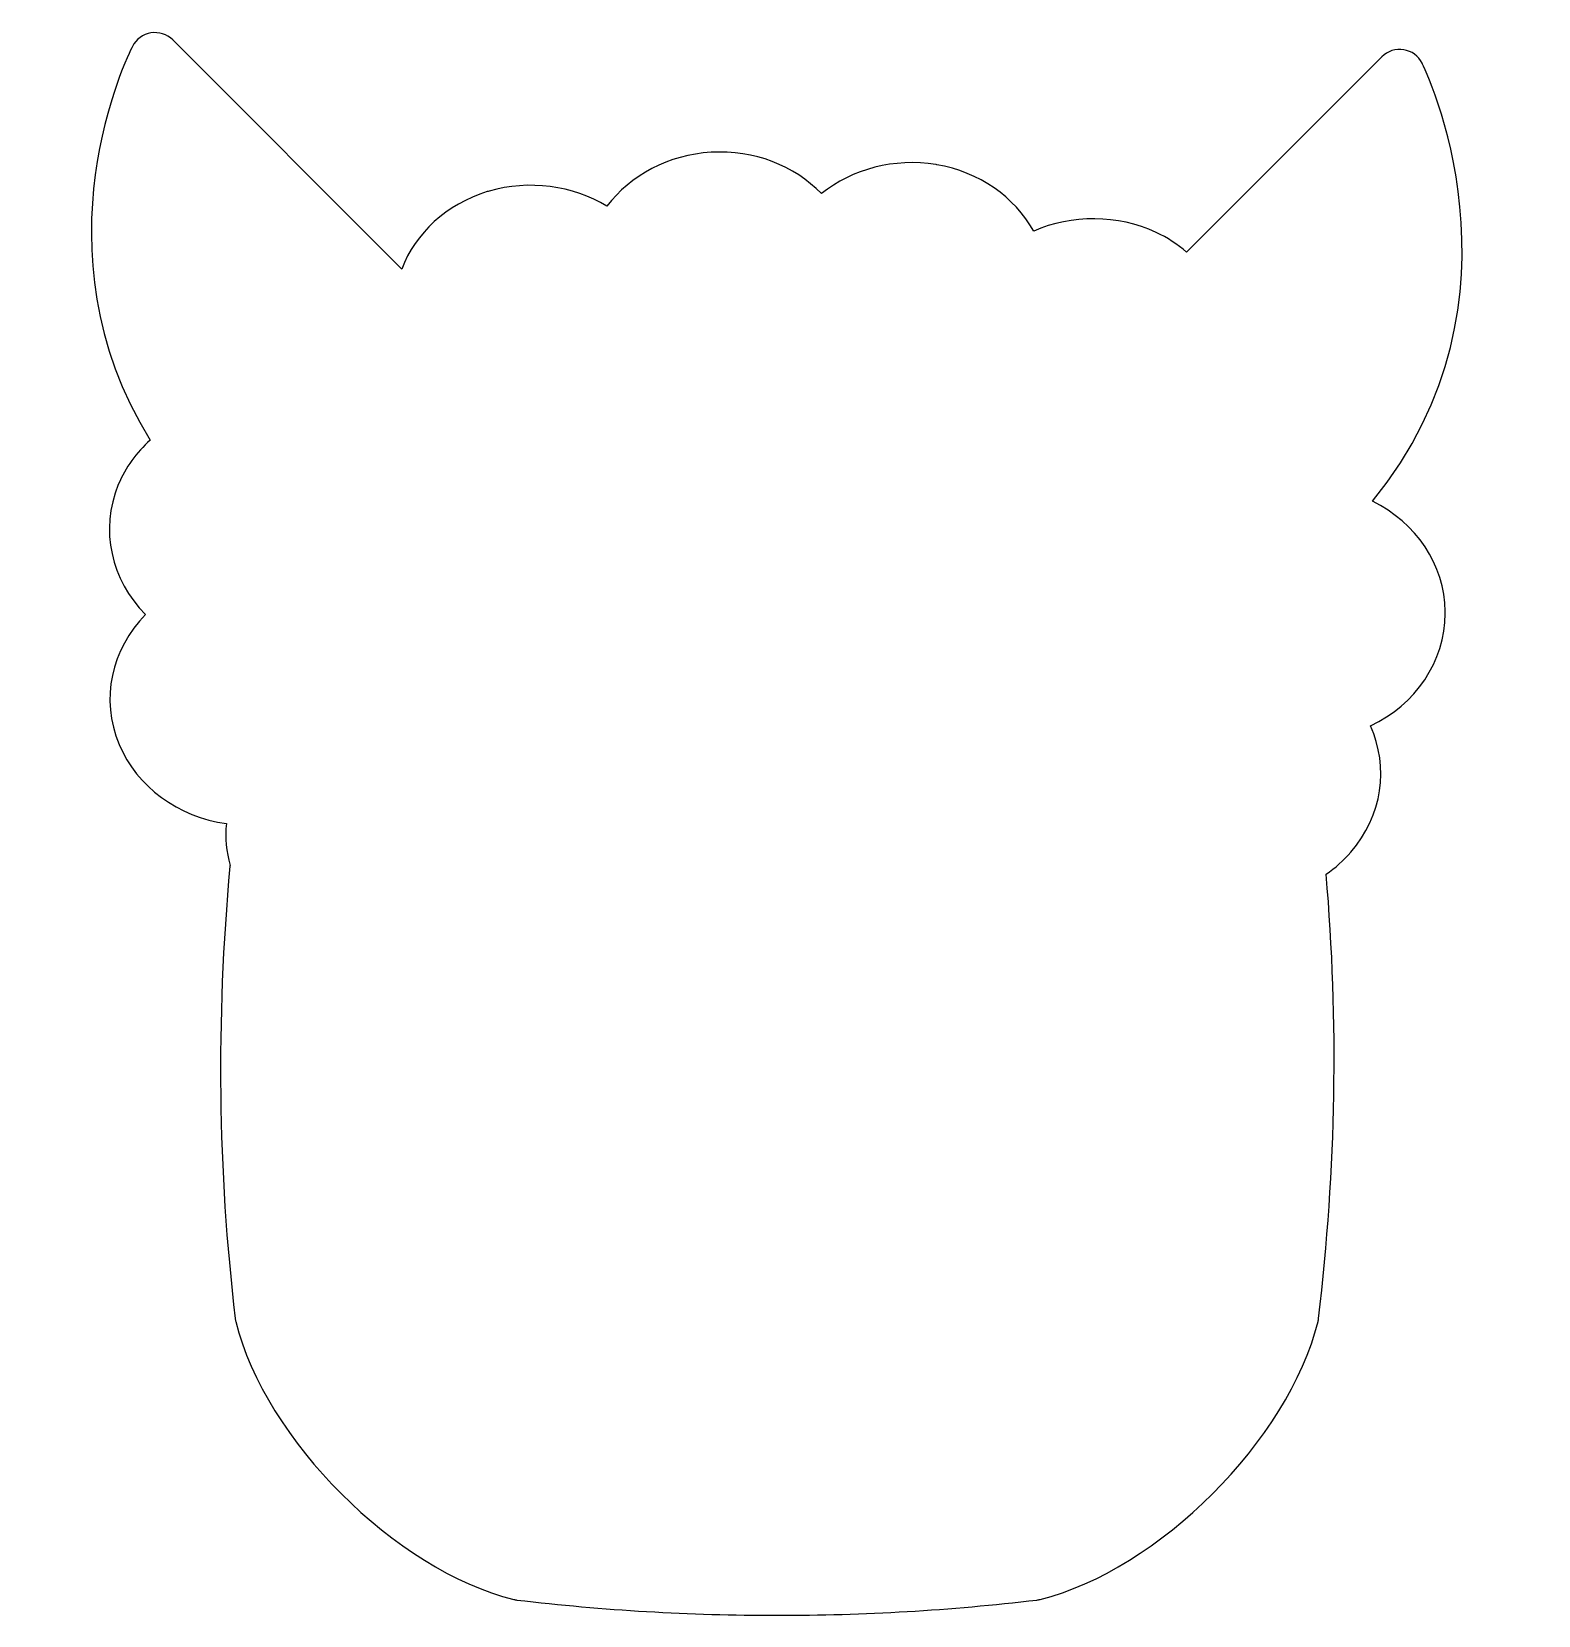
# Model space of a CAD drawing. Extents: x -3.2 to 91, y 0.5 to 99.5.
import ezdxf

# ---------------------------------------------------------------- set-up
doc = ezdxf.new("R2010")
doc.units = 0
doc.layers.add('Layer_1', color=7, linetype='CONTINUOUS')

msp = doc.modelspace()

# ---------------------------------------------------------------- linework, layer by layer
at = {"layer": 'Layer_1', "color": 7}
for p, q in [((19.926553, 84.697062), (5.607369, 99.015198)), ((81.205658, 97.965586), (68.989892, 85.74982)), ((83.720114, 97.567132), (83.720114, 97.567132))]:
    msp.add_line(p, q, dxfattribs=at)
for points in [[(4.249479, 99.456643), (3.751411, 99.378001), (3.3215, 99.065529), (3.092913, 98.616744)], [(5.607369, 99.015198), (5.251905, 99.37171), (4.747546, 99.535285), (4.249479, 99.456643)], [(3.092913, 98.616744), (2.823432, 98.087219), (-3.206857, 85.92493), (4.200196, 74.000665)], [(82.564597, 98.407031), (82.063383, 98.485673), (81.56217, 98.322097), (81.205658, 97.965586)], [(83.720114, 97.567132), (83.491527, 98.015917), (83.061616, 98.328389), (82.564597, 98.407031)], [(80.615317, 70.173408), (90.981417, 82.878853), (83.797707, 97.41509), (83.720114, 97.567132)], [(46.168954, 89.409307), (44.454553, 91.164602), (41.976797, 92.150252), (39.270454, 91.996113)], [(39.270454, 91.996113), (36.612346, 91.843023), (34.226863, 90.570067), (32.753631, 88.615544)], [(53.319109, 91.22437), (50.742789, 91.652184), (48.085728, 90.949647), (46.168954, 89.409307)], [(53.375732, 91.215982), (53.356858, 91.219128), (53.337983, 91.222273), (53.319109, 91.22437)], [(59.433284, 87.065767), (58.243164, 89.206934), (56.031743, 90.763002), (53.375732, 91.215982)], [(32.753631, 88.615544), (30.634484, 89.913666), (27.873617, 90.295343), (25.394812, 89.565543)], [(25.275276, 89.534086), (22.713635, 88.743469), (20.784278, 86.945182), (19.926553, 84.697062)], [(25.394812, 89.565543), (25.354967, 89.557154), (25.315121, 89.54562), (25.275276, 89.534086)], [(67.088846, 86.986076), (64.711753, 88.104894), (61.7936, 88.115379), (59.433284, 87.065767)], [(68.989892, 85.74982), (68.425765, 86.230062), (67.79453, 86.652633), (67.088846, 86.986076)], [(4.200196, 74.000665), (3.344568, 73.223679), (2.650419, 72.286263), (2.210022, 71.217777)], [(2.210022, 71.217777), (1.040874, 68.385607), (1.764383, 65.245159), (3.906598, 63.096652)], [(85.163986, 63.274908), (85.145112, 66.206692), (83.327951, 68.835441), (80.615317, 70.173408)], [(3.906598, 63.096652), (1.783257, 60.938708), (1.076525, 57.79826), (2.257208, 54.971333)], [(80.489489, 56.136287), (83.290203, 57.458526), (85.163986, 60.155431), (85.163986, 63.152226)], [(85.163986, 63.152226), (85.163986, 63.155372), (85.163986, 63.271762), (85.163986, 63.274908)], [(79.258476, 48.237457), (81.242358, 50.528569), (81.653395, 53.546335), (80.489489, 56.136287)], [(2.257208, 54.971333), (3.36554, 52.328952), (5.969123, 50.447829), (8.962772, 50.021064)], [(8.962772, 50.021064), (8.87679, 49.140271), (8.966966, 48.259477), (9.194505, 47.410141)], [(77.717087, 46.858596), (78.286457, 47.251807), (78.805496, 47.713175), (79.258476, 48.237457)], [(9.184019, 47.357712), (8.30742, 37.641722), (8.417519, 28.39444), (9.516414, 19.087389)], [(9.194505, 47.410141), (9.192407, 47.392315), (9.186116, 47.375538), (9.184019, 47.357712)], [(77.245233, 19.087389), (78.358808, 28.519219), (78.509801, 37.611314), (77.717087, 46.858596)], [(9.516414, 19.087389), (9.523754, 19.02133), (9.536336, 18.956319), (9.552065, 18.891308)], [(9.552065, 18.891308), (11.398585, 11.482158), (19.517613, 3.362081), (26.927812, 1.515561)], [(59.833835, 1.515561), (67.244034, 3.362081), (75.36411, 11.481109), (77.209582, 18.891308)], [(77.209582, 18.891308), (77.226359, 18.956319), (77.237893, 19.02133), (77.245233, 19.087389)], [(26.927812, 1.515561), (26.992823, 1.499832), (27.056785, 1.487249), (27.123894, 1.479909)], [(27.123894, 1.479909), (32.517705, 0.843431), (37.949264, 0.524668), (43.380824, 0.524668)], [(43.380824, 0.524668), (48.812383, 0.524668), (54.243942, 0.843431), (59.637754, 1.479909)], [(59.637754, 1.479909), (59.703813, 1.487249), (59.768824, 1.499832), (59.833835, 1.515561)]]:
    msp.add_open_spline(points, degree=3, dxfattribs=at)

doc.saveas('drawing.dxf')
